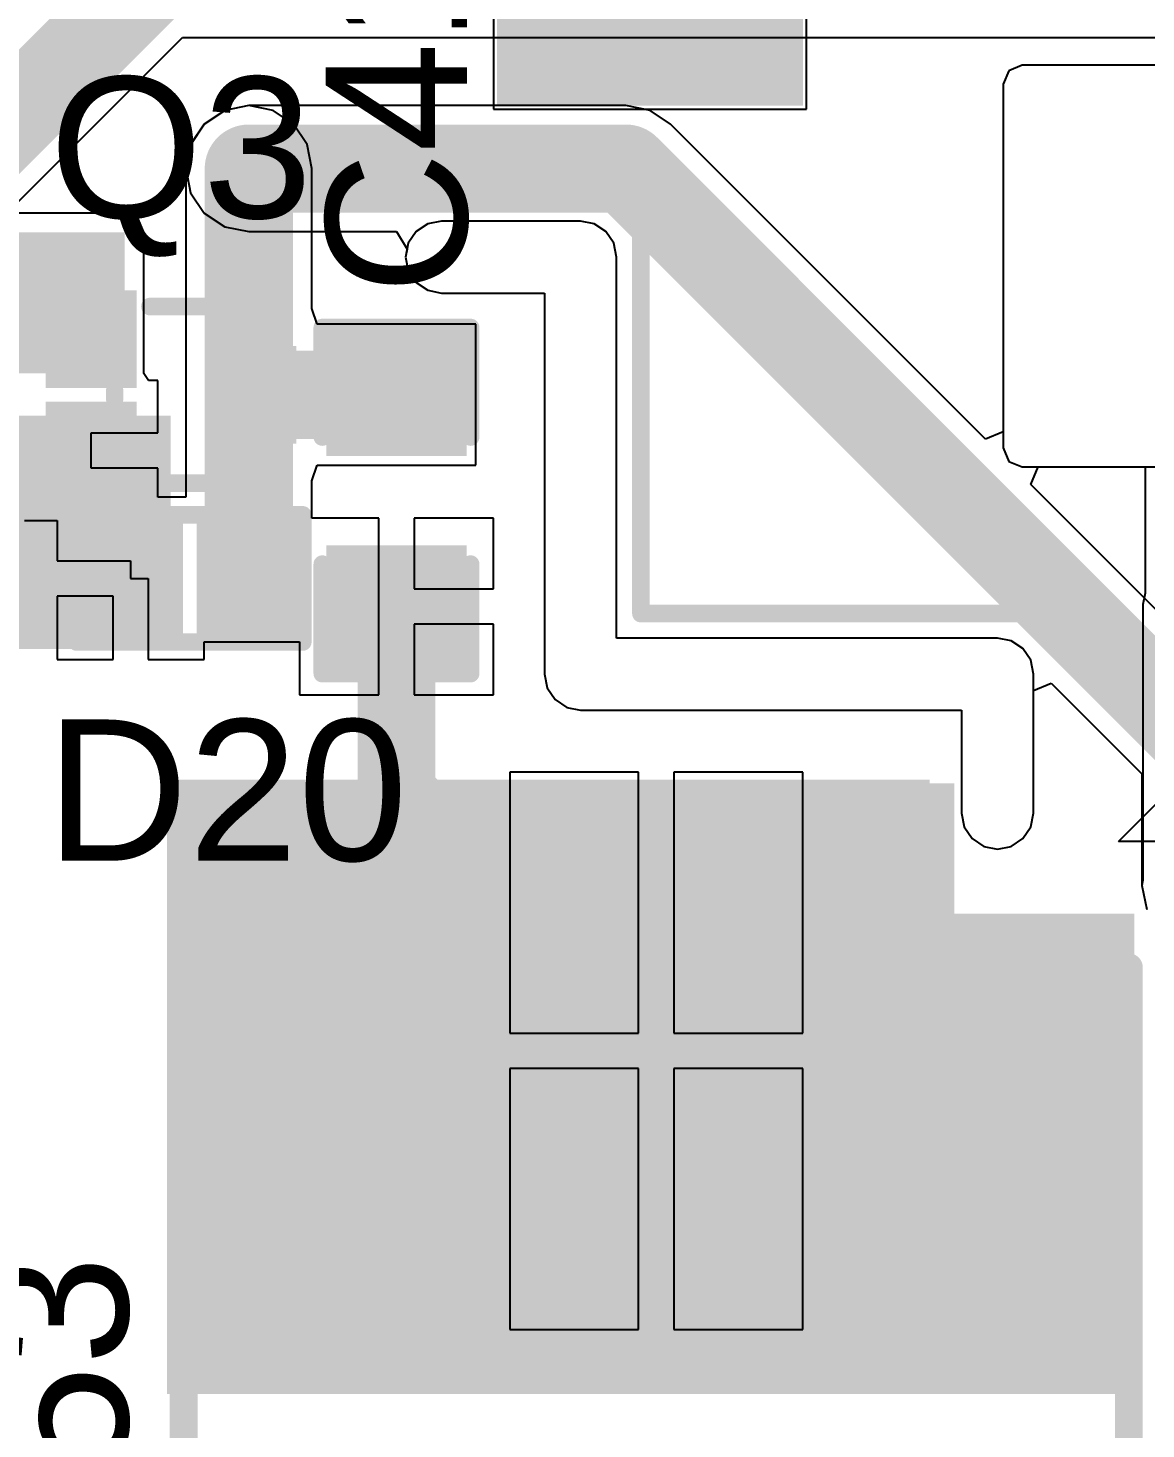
# Model space of a CAD drawing. Header units: millimetres. Extents: x -0.27 to 4.7, y -0.39 to 2.83.
# Drawn here: x 0.0566 to 0.3733, y 0.5601 to 0.9568 of the extents above; entities that cross this region are included whole.
import ezdxf

# ---------------------------------------------------------------- set-up
doc = ezdxf.new("R2010")
doc.units = ezdxf.units.MM
doc.header["$MEASUREMENT"] = 0
for name, color, linetype in [('BottomLayer', 5, 'Continuous'), ('BottomSolder', 6, 'Continuous'), ('TopLayer', 1, 'Continuous'), ('TopOverlay', 2, 'Continuous'), ('TopPaste', 8, 'Continuous'), ('TopSolder', 216, 'Continuous'), ('ViaHoleLayer', 16, 'Continuous')]:
    doc.layers.add(name, color=color, linetype=linetype)
doc.styles.add('Arial', font='', dxfattribs={"height": 0.2})
doc.styles.get('Arial').set_extended_font_data('Arial')

# ---------------------------------------------------------------- blocks, each defined once
blk = doc.blocks.new('25SVPF47M_34')
at = {"layer": 'TopLayer'}
for points in [[(-0.04134, -0.0315), (-0.17913, -0.0315), (-0.17913, 0.0315), (-0.04134, 0.0315)], [(0.17913, -0.0315), (0.04134, -0.0315), (0.04134, 0.0315), (0.17913, 0.0315)]]:
    blk.add_hatch(color=1, dxfattribs=at).paths.add_polyline_path(points)
at = {"layer": 'TopPaste'}
for points in [[(-0.04134, -0.0315), (-0.17913, -0.0315), (-0.17913, 0.0315), (-0.04134, 0.0315)], [(0.17913, -0.0315), (0.04134, -0.0315), (0.04134, 0.0315), (0.17913, 0.0315)]]:
    blk.add_hatch(color=8, dxfattribs=at).paths.add_polyline_path(points)
at = {"layer": 'TopSolder'}
for points in [[(-0.03734, -0.0355), (-0.18313, -0.0355), (-0.18313, 0.0355), (-0.03734, 0.0355)], [(0.18313, -0.0355), (0.03734, -0.0355), (0.03734, 0.0355), (0.18313, 0.0355)]]:
    blk.add_hatch(color=216, dxfattribs=at).paths.add_polyline_path(points)
at = {"layer": 'TopOverlay'}
for points, const_width in [([(-0.09449, 0.13386), (-0.13386, 0.09449)], 0.00787), ([(-0.09449, 0.13386), (0.13386, 0.13386)], 0.00787), ([(0.13386, 0.13386), (0.13386, 0.04626)], 0.00787), ([(-0.13386, 0.09449), (-0.13386, 0.04626)], 0.00787), ([(-0.153, 0.064), (-0.153, 0.043)], 0.005), ([(-0.162, 0.053), (-0.144, 0.053)], 0.005), ([(-0.13386, -0.04626), (-0.13386, -0.09449)], 0.00787), ([(0.13386, -0.04626), (0.13386, -0.13386)], 0.00787), ([(-0.13386, -0.09449), (-0.09449, -0.13386)], 0.00787), ([(-0.09449, -0.13386), (0.13386, -0.13386)], 0.00787)]:
    blk.add_lwpolyline(points, dxfattribs=dict(at, const_width=const_width))
for points, const_width in [([(-0.09646, 0.13386, 1), (-0.09252, 0.13386, 1)], 0.00394), ([(-0.09646, 0.13386, 1), (-0.09252, 0.13386, 1)], 0.00394), ([(0.13189, 0.13386, 1), (0.13583, 0.13386, 1)], 0.00394), ([(0.13189, 0.13386, 1), (0.13583, 0.13386, 1)], 0.00394), ([(-0.13583, 0.09449, 1), (-0.13189, 0.09449, 1)], 0.00394), ([(-0.13583, 0.09449, 1), (-0.13189, 0.09449, 1)], 0.00394), ([(-0.15425, 0.064, 1), (-0.15175, 0.064, 1)], 0.0025), ([(-0.16325, 0.053, 1), (-0.16075, 0.053, 1)], 0.0025), ([(-0.14525, 0.053, 1), (-0.14275, 0.053, 1)], 0.0025), ([(-0.13583, 0.04626, 1), (-0.13189, 0.04626, 1)], 0.00394), ([(0.13189, 0.04626, 1), (0.13583, 0.04626, 1)], 0.00394), ([(-0.15425, 0.043, 1), (-0.15175, 0.043, 1)], 0.0025), ([(-0.13583, -0.04626, 1), (-0.13189, -0.04626, 1)], 0.00394), ([(0.13189, -0.04626, 1), (0.13583, -0.04626, 1)], 0.00394), ([(-0.13583, -0.09449, 1), (-0.13189, -0.09449, 1)], 0.00394), ([(-0.13583, -0.09449, 1), (-0.13189, -0.09449, 1)], 0.00394), ([(-0.09646, -0.13386, 1), (-0.09252, -0.13386, 1)], 0.00394), ([(-0.09646, -0.13386, 1), (-0.09252, -0.13386, 1)], 0.00394), ([(0.13189, -0.13386, 1), (0.13583, -0.13386, 1)], 0.00394), ([(0.13189, -0.13386, 1), (0.13583, -0.13386, 1)], 0.00394)]:
    blk.add_lwpolyline(points, format="xyb", close=True, dxfattribs=dict(at, const_width=const_width))
blk = doc.blocks.new('SIM7000A_35')
at = {"layer": 'TopLayer'}
blk.add_hatch(color=1, dxfattribs=at).paths.add_polyline_path([(-0.30276, 0.51181), (-0.30276, 0.43307), (-0.32717, 0.43307), (-0.32717, 0.51181)])
at = {"layer": 'TopPaste'}
blk.add_hatch(color=8, dxfattribs=at).paths.add_polyline_path([(-0.30276, 0.51181), (-0.30276, 0.43307), (-0.32717, 0.43307), (-0.32717, 0.51181)])
at = {"layer": 'TopSolder'}
blk.add_hatch(color=216, dxfattribs=at).paths.add_polyline_path([(-0.29876, 0.51581), (-0.29876, 0.42907), (-0.33117, 0.42907), (-0.33117, 0.51581)])
at = {"layer": 'TopOverlay'}
for p, q in [((-0.53954, 0.33978), (-0.51454, 0.31478)), ((-0.53954, 0.28978), (-0.53954, 0.33978))]:
    blk.add_line(p, q, dxfattribs=at)
at = {"layer": 'TopOverlay', "const_width": 0.005}
for points in [[(-0.475, 0.475), (-0.342, 0.475)], [(-0.475, 0.475), (-0.475, 0.341)]]:
    blk.add_lwpolyline(points, dxfattribs=at)
at = {"layer": 'TopOverlay', "const_width": 0.0025}
for points in [[(-0.47625, 0.475, 1), (-0.47375, 0.475, 1)], [(-0.47625, 0.475, 1), (-0.47375, 0.475, 1)], [(-0.34325, 0.475, 1), (-0.34075, 0.475, 1)], [(-0.47625, 0.341, 1), (-0.47375, 0.341, 1)]]:
    blk.add_lwpolyline(points, format="xyb", close=True, dxfattribs=at)
blk = doc.blocks.new('SOT_723_105')
at = {"layer": 'TopLayer'}
for points in [[(-0.00984, 0.0315), (0.00984, 0.0315), (0.00984, 0.01378), (-0.00984, 0.01378)], [(-0.02559, -0.01378), (-0.00591, -0.01378), (-0.00591, -0.0315), (-0.02559, -0.0315)], [(0.00591, -0.01378), (0.02559, -0.01378), (0.02559, -0.0315), (0.00591, -0.0315)]]:
    blk.add_hatch(color=1, dxfattribs=at).paths.add_polyline_path(points)
at = {"layer": 'TopPaste'}
for points in [[(-0.00984, 0.0315), (0.00984, 0.0315), (0.00984, 0.01378), (-0.00984, 0.01378)], [(-0.02559, -0.01378), (-0.00591, -0.01378), (-0.00591, -0.0315), (-0.02559, -0.0315)], [(0.00591, -0.01378), (0.02559, -0.01378), (0.02559, -0.0315), (0.00591, -0.0315)]]:
    blk.add_hatch(color=8, dxfattribs=at).paths.add_polyline_path(points)
at = {"layer": 'TopSolder'}
for points in [[(-0.01384, 0.0355), (0.01384, 0.0355), (0.01384, 0.00978), (-0.01384, 0.00978)], [(-0.02959, -0.00978), (-0.00191, -0.00978), (-0.00191, -0.0355), (-0.02959, -0.0355)], [(0.00191, -0.00978), (0.02959, -0.00978), (0.02959, -0.0355), (0.00191, -0.0355)]]:
    blk.add_hatch(color=216, dxfattribs=at).paths.add_polyline_path(points)
at = {"layer": 'TopOverlay', "const_width": 0.005}
for points in [[(-0.015, 0.025), (-0.025, 0.025)], [(-0.025, -0.006), (-0.025, 0.025)], [(-0.015, 0.025), (-0.025, 0.025)], [(-0.025, -0.006), (-0.025, 0.025)], [(0.025, 0.025), (0.015, 0.025)], [(0.025, -0.006), (0.025, 0.025)], [(-0.032, -0.021), (-0.037, -0.016)], [(-0.037, -0.026), (-0.037, -0.016)], [(0.001, -0.016), (-0.001, -0.016)], [(-0.037, -0.026), (-0.032, -0.021)]]:
    blk.add_lwpolyline(points, dxfattribs=at)
at = {"layer": 'TopOverlay', "const_width": 0.0025}
for points in [[(-0.02625, 0.025, 1), (-0.02375, 0.025, 1)], [(-0.02625, 0.025, 1), (-0.02375, 0.025, 1)], [(-0.02625, 0.025, 1), (-0.02375, 0.025, 1)], [(-0.02625, 0.025, 1), (-0.02375, 0.025, 1)], [(-0.01625, 0.025, 1), (-0.01375, 0.025, 1)], [(-0.01625, 0.025, 1), (-0.01375, 0.025, 1)], [(0.01375, 0.025, 1), (0.01625, 0.025, 1)], [(0.02375, 0.025, 1), (0.02625, 0.025, 1)], [(0.02375, 0.025, 1), (0.02625, 0.025, 1)], [(-0.02625, -0.006, 1), (-0.02375, -0.006, 1)], [(-0.02625, -0.006, 1), (-0.02375, -0.006, 1)], [(0.02375, -0.006, 1), (0.02625, -0.006, 1)], [(-0.03825, -0.016, 1), (-0.03575, -0.016, 1)], [(-0.03825, -0.016, 1), (-0.03575, -0.016, 1)], [(-0.00225, -0.016, 1), (0.00025, -0.016, 1)], [(-0.00025, -0.016, 1), (0.00225, -0.016, 1)], [(-0.03325, -0.021, 1), (-0.03075, -0.021, 1)], [(-0.03325, -0.021, 1), (-0.03075, -0.021, 1)], [(-0.03825, -0.026, 1), (-0.03575, -0.026, 1)], [(-0.03825, -0.026, 1), (-0.03575, -0.026, 1)]]:
    blk.add_lwpolyline(points, format="xyb", close=True, dxfattribs=at)
blk = doc.blocks.new('DFN1006_2L__149')
at = {"layer": 'TopLayer'}
for points in [[(-0.02756, 0.01299), (-0.00591, 0.01299), (-0.00591, -0.01299), (-0.02756, -0.01299)], [(0.00591, 0.01299), (0.02756, 0.01299), (0.02756, -0.01299), (0.00591, -0.01299)]]:
    blk.add_hatch(color=1, dxfattribs=at).paths.add_polyline_path(points)
at = {"layer": 'TopOverlay'}
blk.add_hatch(color=2, dxfattribs=at).paths.add_polyline_path([(-0.04499, -0.02), (-0.03199, -0.02), (-0.03199, 0.02), (-0.04499, 0.02)])
at = {"layer": 'TopPaste'}
for points in [[(-0.02756, 0.01299), (-0.00591, 0.01299), (-0.00591, -0.01299), (-0.02756, -0.01299)], [(0.00591, 0.01299), (0.02756, 0.01299), (0.02756, -0.01299), (0.00591, -0.01299)]]:
    blk.add_hatch(color=8, dxfattribs=at).paths.add_polyline_path(points)
at = {"layer": 'TopSolder'}
for points in [[(-0.03156, 0.01699), (-0.00191, 0.01699), (-0.00191, -0.01699), (-0.03156, -0.01699)], [(0.00191, 0.01699), (0.03156, 0.01699), (0.03156, -0.01699), (0.00191, -0.01699)]]:
    blk.add_hatch(color=216, dxfattribs=at).paths.add_polyline_path(points)
at = {"layer": 'TopOverlay', "const_width": 0.005}
for points in [[(-0.032, -0.018), (-0.032, 0.018)], [(-0.032, 0.018), (0.032, 0.018)], [(0.032, -0.018), (0.032, 0.018)], [(-0.032, -0.018), (0.032, -0.018)]]:
    blk.add_lwpolyline(points, dxfattribs=at)
at = {"layer": 'TopOverlay', "const_width": 0.0025}
for points in [[(-0.03325, 0.018, 1), (-0.03075, 0.018, 1)], [(-0.03325, 0.018, 1), (-0.03075, 0.018, 1)], [(0.03075, 0.018, 1), (0.03325, 0.018, 1)], [(0.03075, 0.018, 1), (0.03325, 0.018, 1)], [(-0.03325, -0.018, 1), (-0.03075, -0.018, 1)], [(-0.03325, -0.018, 1), (-0.03075, -0.018, 1)], [(0.03075, -0.018, 1), (0.03325, -0.018, 1)], [(0.03075, -0.018, 1), (0.03325, -0.018, 1)]]:
    blk.add_lwpolyline(points, format="xyb", close=True, dxfattribs=at)
blk = doc.blocks.new('C___0603_179')
at = {"layer": 'TopLayer'}
for points in [[(-0.015, 0.0175), (-0.015, -0.0175), (-0.045, -0.0175), (-0.045, 0.0175)], [(0.045, 0.0175), (0.045, -0.0175), (0.015, -0.0175), (0.015, 0.0175)]]:
    blk.add_hatch(color=1, dxfattribs=at).paths.add_polyline_path(points)
at = {"layer": 'TopPaste'}
for points in [[(-0.015, 0.0175), (-0.015, -0.0175), (-0.045, -0.0175), (-0.045, 0.0175)], [(0.045, 0.0175), (0.045, -0.0175), (0.015, -0.0175), (0.015, 0.0175)]]:
    blk.add_hatch(color=8, dxfattribs=at).paths.add_polyline_path(points)
at = {"layer": 'TopSolder'}
for points in [[(-0.01264, 0.01986), (-0.01264, -0.01986), (-0.04736, -0.01986), (-0.04736, 0.01986)], [(0.04736, 0.01986), (0.04736, -0.01986), (0.01264, -0.01986), (0.01264, 0.01986)]]:
    blk.add_hatch(color=216, dxfattribs=at).paths.add_polyline_path(points)
at = {"layer": 'TopOverlay', "const_width": 0.005}
for points in [[(-0.049, 0.021), (-0.049, -0.021)], [(-0.049, 0.021), (-0.018, 0.021)], [(0.018, 0.021), (0.049, 0.021)], [(0.049, 0.021), (0.049, -0.021)], [(-0.049, -0.021), (-0.018, -0.021)], [(0.018, -0.021), (0.049, -0.021)]]:
    blk.add_lwpolyline(points, dxfattribs=at)
at = {"layer": 'TopOverlay', "const_width": 0.0025}
for points in [[(-0.05025, 0.021, 1), (-0.04775, 0.021, 1)], [(-0.05025, 0.021, 1), (-0.04775, 0.021, 1)], [(-0.01925, 0.021, 1), (-0.01675, 0.021, 1)], [(0.01675, 0.021, 1), (0.01925, 0.021, 1)], [(0.04775, 0.021, 1), (0.05025, 0.021, 1)], [(0.04775, 0.021, 1), (0.05025, 0.021, 1)], [(-0.05025, -0.021, 1), (-0.04775, -0.021, 1)], [(-0.05025, -0.021, 1), (-0.04775, -0.021, 1)], [(-0.01925, -0.021, 1), (-0.01675, -0.021, 1)], [(0.01675, -0.021, 1), (0.01925, -0.021, 1)], [(0.04775, -0.021, 1), (0.05025, -0.021, 1)], [(0.04775, -0.021, 1), (0.05025, -0.021, 1)]]:
    blk.add_lwpolyline(points, format="xyb", close=True, dxfattribs=at)

msp = doc.modelspace()

# ---------------------------------------------------------------- hatches: boundary and pattern name
at = {"layer": 'BottomLayer'}
h = msp.add_hatch(color=5, dxfattribs=at)
edge = h.paths.add_edge_path()
edge.add_arc((0.11918, 0.917), 0.01181, 0, 360)
for points in [[(0.099, 0.59795), (0.312, 0.59795), (0.312, 0.74395), (0.099, 0.74395)], [(0.308, 0.59795), (0.349, 0.59795), (0.349, 0.705), (0.308, 0.705)]]:
    msp.add_hatch(color=5, dxfattribs=at).paths.add_polyline_path(points)
h = msp.add_hatch(color=5, dxfattribs=at)
edge = h.paths.add_edge_path()
edge.add_arc((0.14735, 0.72217), 0.01181, 0, 360)
h = msp.add_hatch(color=5, dxfattribs=at)
edge = h.paths.add_edge_path()
edge.add_arc((0.18035, 0.72217), 0.01181, 0, 360)
h = msp.add_hatch(color=5, dxfattribs=at)
edge = h.paths.add_edge_path()
edge.add_arc((0.28882, 0.72217), 0.01181, 0, 360)
h = msp.add_hatch(color=5, dxfattribs=at)
edge = h.paths.add_edge_path()
edge.add_arc((0.14735, 0.68892), 0.01181, 0, 360)
h = msp.add_hatch(color=5, dxfattribs=at)
edge = h.paths.add_edge_path()
edge.add_arc((0.18035, 0.68892), 0.01181, 0, 360)
h = msp.add_hatch(color=5, dxfattribs=at)
edge = h.paths.add_edge_path()
edge.add_arc((0.28882, 0.68892), 0.01181, 0, 360)
h = msp.add_hatch(color=5, dxfattribs=at)
edge = h.paths.add_edge_path()
edge.add_arc((0.32135, 0.68892), 0.01181, 0, 360)
h = msp.add_hatch(color=5, dxfattribs=at)
edge = h.paths.add_edge_path()
edge.add_arc((0.14735, 0.65567), 0.01181, 0, 360)
h = msp.add_hatch(color=5, dxfattribs=at)
edge = h.paths.add_edge_path()
edge.add_arc((0.18035, 0.65567), 0.01181, 0, 360)
h = msp.add_hatch(color=5, dxfattribs=at)
edge = h.paths.add_edge_path()
edge.add_arc((0.28882, 0.65567), 0.01181, 0, 360)
h = msp.add_hatch(color=5, dxfattribs=at)
edge = h.paths.add_edge_path()
edge.add_arc((0.32135, 0.65567), 0.01181, 0, 360)
h = msp.add_hatch(color=5, dxfattribs=at)
edge = h.paths.add_edge_path()
edge.add_arc((0.14735, 0.62242), 0.01181, 0, 360)
h = msp.add_hatch(color=5, dxfattribs=at)
edge = h.paths.add_edge_path()
edge.add_arc((0.18035, 0.62242), 0.01181, 0, 360)
h = msp.add_hatch(color=5, dxfattribs=at)
edge = h.paths.add_edge_path()
edge.add_arc((0.28882, 0.62242), 0.01181, 0, 360)
h = msp.add_hatch(color=5, dxfattribs=at)
edge = h.paths.add_edge_path()
edge.add_arc((0.32135, 0.62242), 0.01181, 0, 360)
at = {"layer": 'BottomSolder'}
h = msp.add_hatch(color=6, dxfattribs=at)
edge = h.paths.add_edge_path()
edge.add_arc((0.11918, 0.917), 0.00591, 0, 360)
h = msp.add_hatch(color=6, dxfattribs=at)
edge = h.paths.add_edge_path()
edge.add_arc((0.14735, 0.72217), 0.00591, 0, 360)
h = msp.add_hatch(color=6, dxfattribs=at)
edge = h.paths.add_edge_path()
edge.add_arc((0.18035, 0.72217), 0.00591, 0, 360)
h = msp.add_hatch(color=6, dxfattribs=at)
edge = h.paths.add_edge_path()
edge.add_arc((0.28882, 0.72217), 0.00591, 0, 360)
h = msp.add_hatch(color=6, dxfattribs=at)
edge = h.paths.add_edge_path()
edge.add_arc((0.14735, 0.68892), 0.00591, 0, 360)
h = msp.add_hatch(color=6, dxfattribs=at)
edge = h.paths.add_edge_path()
edge.add_arc((0.18035, 0.68892), 0.00591, 0, 360)
h = msp.add_hatch(color=6, dxfattribs=at)
edge = h.paths.add_edge_path()
edge.add_arc((0.28882, 0.68892), 0.00591, 0, 360)
h = msp.add_hatch(color=6, dxfattribs=at)
edge = h.paths.add_edge_path()
edge.add_arc((0.32135, 0.68892), 0.00591, 0, 360)
h = msp.add_hatch(color=6, dxfattribs=at)
edge = h.paths.add_edge_path()
edge.add_arc((0.14735, 0.65567), 0.00591, 0, 360)
h = msp.add_hatch(color=6, dxfattribs=at)
edge = h.paths.add_edge_path()
edge.add_arc((0.18035, 0.65567), 0.00591, 0, 360)
h = msp.add_hatch(color=6, dxfattribs=at)
edge = h.paths.add_edge_path()
edge.add_arc((0.28882, 0.65567), 0.00591, 0, 360)
h = msp.add_hatch(color=6, dxfattribs=at)
edge = h.paths.add_edge_path()
edge.add_arc((0.32135, 0.65567), 0.00591, 0, 360)
h = msp.add_hatch(color=6, dxfattribs=at)
edge = h.paths.add_edge_path()
edge.add_arc((0.14735, 0.62242), 0.00591, 0, 360)
h = msp.add_hatch(color=6, dxfattribs=at)
edge = h.paths.add_edge_path()
edge.add_arc((0.18035, 0.62242), 0.00591, 0, 360)
h = msp.add_hatch(color=6, dxfattribs=at)
edge = h.paths.add_edge_path()
edge.add_arc((0.28882, 0.62242), 0.00591, 0, 360)
h = msp.add_hatch(color=6, dxfattribs=at)
edge = h.paths.add_edge_path()
edge.add_arc((0.32135, 0.62242), 0.00591, 0, 360)
at = {"layer": 'TopLayer'}
h = msp.add_hatch(color=1, dxfattribs=at)
edge = h.paths.add_edge_path()
edge.add_arc((0.11918, 0.917), 0.01181, 0, 360)
for points in [[(-0.04054, 0.859), (0.084, 0.859), (0.084, 0.899), (-0.04054, 0.899)], [(0.01, 0.781), (0.097, 0.781), (0.097, 0.847), (0.01, 0.847)], [(0.096, 0.587), (0.319, 0.587), (0.319, 0.74295), (0.096, 0.74295)], [(0.294, 0.596), (0.37, 0.596), (0.37, 0.706), (0.294, 0.706)], [(0.096, 0.57), (0.37, 0.57), (0.37, 0.683), (0.096, 0.683)]]:
    msp.add_hatch(color=1, dxfattribs=at).paths.add_polyline_path(points)
h = msp.add_hatch(color=1, dxfattribs=at)
edge = h.paths.add_edge_path()
edge.add_arc((0.14735, 0.72217), 0.01181, 0, 360)
h = msp.add_hatch(color=1, dxfattribs=at)
edge = h.paths.add_edge_path()
edge.add_arc((0.18035, 0.72217), 0.01181, 0, 360)
h = msp.add_hatch(color=1, dxfattribs=at)
edge = h.paths.add_edge_path()
edge.add_arc((0.28882, 0.72217), 0.01181, 0, 360)
h = msp.add_hatch(color=1, dxfattribs=at)
edge = h.paths.add_edge_path()
edge.add_arc((0.14735, 0.68892), 0.01181, 0, 360)
h = msp.add_hatch(color=1, dxfattribs=at)
edge = h.paths.add_edge_path()
edge.add_arc((0.18035, 0.68892), 0.01181, 0, 360)
h = msp.add_hatch(color=1, dxfattribs=at)
edge = h.paths.add_edge_path()
edge.add_arc((0.28882, 0.68892), 0.01181, 0, 360)
h = msp.add_hatch(color=1, dxfattribs=at)
edge = h.paths.add_edge_path()
edge.add_arc((0.32135, 0.68892), 0.01181, 0, 360)
h = msp.add_hatch(color=1, dxfattribs=at)
edge = h.paths.add_edge_path()
edge.add_arc((0.14735, 0.65567), 0.01181, 0, 360)
h = msp.add_hatch(color=1, dxfattribs=at)
edge = h.paths.add_edge_path()
edge.add_arc((0.18035, 0.65567), 0.01181, 0, 360)
h = msp.add_hatch(color=1, dxfattribs=at)
edge = h.paths.add_edge_path()
edge.add_arc((0.28882, 0.65567), 0.01181, 0, 360)
h = msp.add_hatch(color=1, dxfattribs=at)
edge = h.paths.add_edge_path()
edge.add_arc((0.32135, 0.65567), 0.01181, 0, 360)
h = msp.add_hatch(color=1, dxfattribs=at)
edge = h.paths.add_edge_path()
edge.add_arc((0.14735, 0.62242), 0.01181, 0, 360)
h = msp.add_hatch(color=1, dxfattribs=at)
edge = h.paths.add_edge_path()
edge.add_arc((0.18035, 0.62242), 0.01181, 0, 360)
h = msp.add_hatch(color=1, dxfattribs=at)
edge = h.paths.add_edge_path()
edge.add_arc((0.28882, 0.62242), 0.01181, 0, 360)
h = msp.add_hatch(color=1, dxfattribs=at)
edge = h.paths.add_edge_path()
edge.add_arc((0.32135, 0.62242), 0.01181, 0, 360)
at = {"layer": 'TopSolder'}
h = msp.add_hatch(color=216, dxfattribs=at)
edge = h.paths.add_edge_path()
edge.add_arc((0.11918, 0.917), 0.00591, 0, 360)
h = msp.add_hatch(color=216, dxfattribs=at)
edge = h.paths.add_edge_path()
edge.add_arc((0.14735, 0.72217), 0.00591, 0, 360)
h = msp.add_hatch(color=216, dxfattribs=at)
edge = h.paths.add_edge_path()
edge.add_arc((0.18035, 0.72217), 0.00591, 0, 360)
h = msp.add_hatch(color=216, dxfattribs=at)
edge = h.paths.add_edge_path()
edge.add_arc((0.28882, 0.72217), 0.00591, 0, 360)
h = msp.add_hatch(color=216, dxfattribs=at)
edge = h.paths.add_edge_path()
edge.add_arc((0.14735, 0.68892), 0.00591, 0, 360)
h = msp.add_hatch(color=216, dxfattribs=at)
edge = h.paths.add_edge_path()
edge.add_arc((0.18035, 0.68892), 0.00591, 0, 360)
h = msp.add_hatch(color=216, dxfattribs=at)
edge = h.paths.add_edge_path()
edge.add_arc((0.28882, 0.68892), 0.00591, 0, 360)
h = msp.add_hatch(color=216, dxfattribs=at)
edge = h.paths.add_edge_path()
edge.add_arc((0.32135, 0.68892), 0.00591, 0, 360)
h = msp.add_hatch(color=216, dxfattribs=at)
edge = h.paths.add_edge_path()
edge.add_arc((0.14735, 0.65567), 0.00591, 0, 360)
h = msp.add_hatch(color=216, dxfattribs=at)
edge = h.paths.add_edge_path()
edge.add_arc((0.18035, 0.65567), 0.00591, 0, 360)
h = msp.add_hatch(color=216, dxfattribs=at)
edge = h.paths.add_edge_path()
edge.add_arc((0.28882, 0.65567), 0.00591, 0, 360)
h = msp.add_hatch(color=216, dxfattribs=at)
edge = h.paths.add_edge_path()
edge.add_arc((0.32135, 0.65567), 0.00591, 0, 360)
h = msp.add_hatch(color=216, dxfattribs=at)
edge = h.paths.add_edge_path()
edge.add_arc((0.14735, 0.62242), 0.00591, 0, 360)
h = msp.add_hatch(color=216, dxfattribs=at)
edge = h.paths.add_edge_path()
edge.add_arc((0.18035, 0.62242), 0.00591, 0, 360)
h = msp.add_hatch(color=216, dxfattribs=at)
edge = h.paths.add_edge_path()
edge.add_arc((0.28882, 0.62242), 0.00591, 0, 360)
h = msp.add_hatch(color=216, dxfattribs=at)
edge = h.paths.add_edge_path()
edge.add_arc((0.32135, 0.62242), 0.00591, 0, 360)
at = {"layer": 'ViaHoleLayer'}
h = msp.add_hatch(color=16, dxfattribs=at)
edge = h.paths.add_edge_path()
edge.add_arc((0.11918, 0.917), 0.00591, 0, 360)
h = msp.add_hatch(color=16, dxfattribs=at)
edge = h.paths.add_edge_path()
edge.add_arc((0.14735, 0.72217), 0.00591, 0, 360)
h = msp.add_hatch(color=16, dxfattribs=at)
edge = h.paths.add_edge_path()
edge.add_arc((0.18035, 0.72217), 0.00591, 0, 360)
h = msp.add_hatch(color=16, dxfattribs=at)
edge = h.paths.add_edge_path()
edge.add_arc((0.28882, 0.72217), 0.00591, 0, 360)
h = msp.add_hatch(color=16, dxfattribs=at)
edge = h.paths.add_edge_path()
edge.add_arc((0.14735, 0.68892), 0.00591, 0, 360)
h = msp.add_hatch(color=16, dxfattribs=at)
edge = h.paths.add_edge_path()
edge.add_arc((0.18035, 0.68892), 0.00591, 0, 360)
h = msp.add_hatch(color=16, dxfattribs=at)
edge = h.paths.add_edge_path()
edge.add_arc((0.28882, 0.68892), 0.00591, 0, 360)
h = msp.add_hatch(color=16, dxfattribs=at)
edge = h.paths.add_edge_path()
edge.add_arc((0.32135, 0.68892), 0.00591, 0, 360)
h = msp.add_hatch(color=16, dxfattribs=at)
edge = h.paths.add_edge_path()
edge.add_arc((0.14735, 0.65567), 0.00591, 0, 360)
h = msp.add_hatch(color=16, dxfattribs=at)
edge = h.paths.add_edge_path()
edge.add_arc((0.18035, 0.65567), 0.00591, 0, 360)
h = msp.add_hatch(color=16, dxfattribs=at)
edge = h.paths.add_edge_path()
edge.add_arc((0.28882, 0.65567), 0.00591, 0, 360)
h = msp.add_hatch(color=16, dxfattribs=at)
edge = h.paths.add_edge_path()
edge.add_arc((0.32135, 0.65567), 0.00591, 0, 360)
h = msp.add_hatch(color=16, dxfattribs=at)
edge = h.paths.add_edge_path()
edge.add_arc((0.14735, 0.62242), 0.00591, 0, 360)
h = msp.add_hatch(color=16, dxfattribs=at)
edge = h.paths.add_edge_path()
edge.add_arc((0.18035, 0.62242), 0.00591, 0, 360)
h = msp.add_hatch(color=16, dxfattribs=at)
edge = h.paths.add_edge_path()
edge.add_arc((0.28882, 0.62242), 0.00591, 0, 360)
h = msp.add_hatch(color=16, dxfattribs=at)
edge = h.paths.add_edge_path()
edge.add_arc((0.32135, 0.62242), 0.00591, 0, 360)

# ---------------------------------------------------------------- linework, layer by layer
at = {"layer": 'BottomLayer'}
for p, q in [((-0.016, 0.83777), (0.10039, 0.95416)), ((0.10039, 0.95416), (0.74161, 0.95416)), ((0.33444, 0.94475), (0.33285, 0.94092)), ((0.33826, 0.94634), (0.33444, 0.94475)), ((0.44026, 0.94634), (0.33826, 0.94634)), ((0.33285, 0.94092), (0.33285, 0.84245)), ((0.11235, 0.93348), (0.10656, 0.92962)), ((0.11918, 0.93484), (0.11235, 0.93348)), ((0.226, 0.93484), (0.11918, 0.93484)), ((0.23283, 0.93348), (0.226, 0.93484)), ((0.23862, 0.92962), (0.23283, 0.93348)), ((0.10656, 0.92962), (0.10269, 0.92383)), ((0.32785, 0.84038), (0.23862, 0.92962)), ((0.10269, 0.92383), (0.10133, 0.917)), ((0.10133, 0.917), (0.10269, 0.91017)), ((0.10269, 0.91017), (0.10656, 0.90438)), ((0.10656, 0.90438), (0.11235, 0.90052)), ((0.11235, 0.90052), (0.11918, 0.89916)), ((0.11918, 0.89916), (0.16099, 0.89916)), ((0.16099, 0.89916), (0.16401, 0.89416)), ((0.16401, 0.89416), (0.16357, 0.89197)), ((0.16357, 0.89197), (0.16435, 0.88807)), ((0.16435, 0.88807), (0.16656, 0.88476)), ((0.16656, 0.88476), (0.16987, 0.88255)), ((0.16987, 0.88255), (0.17377, 0.88178)), ((0.17377, 0.88178), (0.20294, 0.88178)), ((0.20294, 0.88178), (0.20294, 0.77386)), ((0.33285, 0.84245), (0.32785, 0.84038)), ((0.34072, 0.82751), (0.34279, 0.83251)), ((0.34279, 0.83251), (0.44026, 0.83251)), ((0.40262, 0.76562), (0.34072, 0.82751)), ((0.20294, 0.77386), (0.20372, 0.76996)), ((0.20372, 0.76996), (0.20593, 0.76665)), ((0.34144, 0.76925), (0.34644, 0.77132)), ((0.34644, 0.77132), (0.37216, 0.74561)), ((0.20593, 0.76665), (0.20924, 0.76444)), ((0.34144, 0.73449), (0.34144, 0.76925)), ((0.20924, 0.76444), (0.21314, 0.76367)), ((0.21314, 0.76367), (0.32105, 0.76367)), ((0.32105, 0.76367), (0.32105, 0.73449)), ((0.37216, 0.74561), (0.37216, 0.714)), ((0.32105, 0.73449), (0.32183, 0.73059)), ((0.34067, 0.73059), (0.34144, 0.73449)), ((0.32183, 0.73059), (0.32404, 0.72728)), ((0.33846, 0.72728), (0.34067, 0.73059)), ((0.32404, 0.72728), (0.32735, 0.72507)), ((0.33515, 0.72507), (0.33846, 0.72728)), ((0.32735, 0.72507), (0.33125, 0.7243)), ((0.33125, 0.7243), (0.33515, 0.72507)), ((0.37216, 0.714), (0.37352, 0.70717))]:
    msp.add_line(p, q, dxfattribs=at)
at = {"layer": 'BottomLayer', "const_width": 0.025}
for points in [[(-0.06, 0.819), (0.093, 0.972)], [(0.11918, 0.917), (0.226, 0.917)], [(0.226, 0.917), (0.39, 0.753)]]:
    msp.add_lwpolyline(points, dxfattribs=at)
at = {"layer": 'BottomLayer', "const_width": 0.0125}
for points in [[(0.11293, 0.917, 1), (0.12543, 0.917, 1)], [(0.21975, 0.917, 1), (0.23225, 0.917, 1)], [(0.21975, 0.917, 1), (0.23225, 0.917, 1)]]:
    msp.add_lwpolyline(points, format="xyb", close=True, dxfattribs=at)
at = {"layer": 'TopLayer'}
for p, q in [((0.18845, 0.96819), (0.18845, 0.93382)), ((0.27719, 0.93382), (0.27719, 0.96819)), ((0.33444, 0.94475), (0.33285, 0.94092)), ((0.33826, 0.94634), (0.33444, 0.94475)), ((0.44026, 0.94634), (0.33826, 0.94634)), ((0.33285, 0.94092), (0.33285, 0.83792)), ((0.1124, 0.93348), (0.10661, 0.92962)), ((0.11923, 0.93484), (0.1124, 0.93348)), ((0.12606, 0.93348), (0.11923, 0.93484)), ((0.13185, 0.92962), (0.12606, 0.93348)), ((0.18845, 0.93382), (0.27719, 0.93382)), ((0.10656, 0.92957), (0.10269, 0.92378)), ((0.10661, 0.92962), (0.10656, 0.92957)), ((0.13571, 0.92383), (0.13185, 0.92962)), ((0.10269, 0.92378), (0.10133, 0.91695)), ((0.13707, 0.917), (0.13571, 0.92383)), ((0.10133, 0.91695), (0.10133, 0.85359)), ((0.13702, 0.91674), (0.13707, 0.917)), ((0.13702, 0.87739), (0.13702, 0.91674)), ((0.084, 0.90441), (-0.016, 0.90441)), ((0.08783, 0.90283), (0.084, 0.90441)), ((0.08941, 0.899), (0.08783, 0.90283)), ((0.16987, 0.90139), (0.16656, 0.89918)), ((0.17377, 0.90217), (0.16987, 0.90139)), ((0.21314, 0.90217), (0.17377, 0.90217)), ((0.21704, 0.90139), (0.21314, 0.90217)), ((0.22035, 0.89918), (0.21704, 0.90139)), ((0.08941, 0.859), (0.08941, 0.899)), ((0.16656, 0.89918), (0.16435, 0.89587)), ((0.22256, 0.89587), (0.22035, 0.89918)), ((0.16435, 0.89587), (0.16357, 0.89197)), ((0.22333, 0.89197), (0.22256, 0.89587)), ((0.16357, 0.89197), (0.16435, 0.88807)), ((0.22333, 0.78406), (0.22333, 0.89197)), ((0.16435, 0.88807), (0.16656, 0.88476)), ((0.16656, 0.88476), (0.16987, 0.88255)), ((0.16987, 0.88255), (0.17377, 0.88178)), ((0.17377, 0.88178), (0.20294, 0.88178)), ((0.20294, 0.88178), (0.20294, 0.77386)), ((0.1385, 0.873), (0.13702, 0.87739)), ((0.1835, 0.873), (0.1385, 0.873)), ((0.1835, 0.833), (0.1835, 0.873)), ((0.09072, 0.85704), (0.08941, 0.859)), ((0.0934, 0.85704), (0.09072, 0.85704)), ((0.0934, 0.8422), (0.0934, 0.85704)), ((0.10133, 0.85359), (0.10133, 0.82394)), ((0.07454, 0.8322), (0.07454, 0.8422)), ((0.07454, 0.8422), (0.0934, 0.8422)), ((0.33285, 0.83792), (0.33444, 0.8341)), ((0.33444, 0.8341), (0.33826, 0.83251)), ((0.0934, 0.8322), (0.07454, 0.8322)), ((0.0934, 0.82394), (0.0934, 0.8322)), ((0.13702, 0.82861), (0.1385, 0.833)), ((0.1385, 0.833), (0.1835, 0.833)), ((0.33826, 0.83251), (0.3731, 0.83251)), ((0.3731, 0.83251), (0.3731, 0.79675)), ((0.13702, 0.818), (0.13702, 0.82861)), ((0.10133, 0.82394), (0.0934, 0.82394)), ((0.05568, 0.81736), (0.06489, 0.81736)), ((0.06489, 0.81736), (0.06489, 0.80595)), ((0.156, 0.818), (0.13702, 0.818)), ((0.156, 0.793), (0.156, 0.818)), ((0.1885, 0.818), (0.166, 0.818)), ((0.166, 0.818), (0.166, 0.798)), ((0.1885, 0.798), (0.1885, 0.818)), ((0.06489, 0.80595), (0.08571, 0.80595)), ((0.08571, 0.80595), (0.08571, 0.80095)), ((0.08571, 0.80095), (0.09071, 0.80095)), ((0.09071, 0.80095), (0.09071, 0.77796)), ((0.166, 0.798), (0.1885, 0.798)), ((0.08071, 0.79595), (0.06489, 0.79595)), ((0.06489, 0.79595), (0.06489, 0.77796)), ((0.08071, 0.77796), (0.08071, 0.79595)), ((0.3731, 0.79675), (0.37246, 0.79355)), ((0.37246, 0.79355), (0.37246, 0.71552)), ((0.156, 0.768), (0.156, 0.793)), ((0.1885, 0.788), (0.166, 0.788)), ((0.166, 0.788), (0.166, 0.768)), ((0.1885, 0.768), (0.1885, 0.788)), ((0.10654, 0.77796), (0.10654, 0.78296)), ((0.10654, 0.78296), (0.1335, 0.78296)), ((0.1335, 0.78296), (0.1335, 0.768)), ((0.33125, 0.78406), (0.22333, 0.78406)), ((0.33515, 0.78328), (0.33125, 0.78406)), ((0.33846, 0.78107), (0.33515, 0.78328)), ((0.06489, 0.77796), (0.08071, 0.77796)), ((0.09071, 0.77796), (0.10654, 0.77796)), ((0.34067, 0.77776), (0.33846, 0.78107)), ((0.34144, 0.77386), (0.34067, 0.77776)), ((0.20294, 0.77386), (0.20372, 0.76996)), ((0.34144, 0.73449), (0.34144, 0.77386)), ((0.20372, 0.76996), (0.20593, 0.76665)), ((0.1335, 0.768), (0.156, 0.768)), ((0.166, 0.768), (0.1885, 0.768)), ((0.20593, 0.76665), (0.20924, 0.76444)), ((0.20924, 0.76444), (0.21314, 0.76367)), ((0.21314, 0.76367), (0.32105, 0.76367)), ((0.32105, 0.76367), (0.32105, 0.73449)), ((0.22959, 0.74608), (0.19309, 0.74608)), ((0.19309, 0.74608), (0.19309, 0.67218)), ((0.22959, 0.67218), (0.22959, 0.74608)), ((0.27608, 0.74608), (0.23959, 0.74608)), ((0.23959, 0.74608), (0.23959, 0.67218)), ((0.27608, 0.67218), (0.27608, 0.74608)), ((0.32105, 0.73449), (0.32183, 0.73059)), ((0.34067, 0.73059), (0.34144, 0.73449)), ((0.32183, 0.73059), (0.32404, 0.72728)), ((0.33846, 0.72728), (0.34067, 0.73059)), ((0.32404, 0.72728), (0.32735, 0.72507)), ((0.33515, 0.72507), (0.33846, 0.72728)), ((0.32735, 0.72507), (0.33125, 0.7243)), ((0.33125, 0.7243), (0.33515, 0.72507)), ((0.37246, 0.71552), (0.37216, 0.714)), ((0.37216, 0.714), (0.37352, 0.70717)), ((0.19309, 0.67218), (0.22959, 0.67218)), ((0.23959, 0.67218), (0.27608, 0.67218)), ((0.22959, 0.66218), (0.19309, 0.66218)), ((0.19309, 0.66218), (0.19309, 0.58829)), ((0.22959, 0.58829), (0.22959, 0.66218)), ((0.27608, 0.66218), (0.23959, 0.66218)), ((0.23959, 0.66218), (0.23959, 0.58829)), ((0.27608, 0.58829), (0.27608, 0.66218)), ((0.19309, 0.58829), (0.22959, 0.58829)), ((0.23959, 0.58829), (0.27608, 0.58829))]:
    msp.add_line(p, q, dxfattribs=at)
for points, const_width in [([(0.11918, 0.91695), (0.11923, 0.917)], 0.025), ([(0.11918, 0.85359), (0.11918, 0.91695)], 0.025), ([(0.11918, 0.80095), (0.11918, 0.85359)], 0.025), ([(0.11918, 0.85359), (0.11982, 0.85295)], 0.025), ([(0.11982, 0.85295), (0.16095, 0.85295)], 0.025), ([(0.16095, 0.85295), (0.161, 0.853)], 0.025), ([(0.161, 0.74), (0.161, 0.793)], 0.022), ([(0.161, 0.74), (0.167, 0.734)], 0.022)]:
    msp.add_lwpolyline(points, dxfattribs=dict(at, const_width=const_width))
for points, const_width in [([(0.11293, 0.91695, 1), (0.12543, 0.91695, 1)], 0.0125), ([(0.11293, 0.91695, 1), (0.12543, 0.91695, 1)], 0.0125), ([(0.11298, 0.917, 1), (0.12548, 0.917, 1)], 0.0125), ([(0.11293, 0.85359, 1), (0.12543, 0.85359, 1)], 0.0125), ([(0.11293, 0.85359, 1), (0.12543, 0.85359, 1)], 0.0125), ([(0.11293, 0.85359, 1), (0.12543, 0.85359, 1)], 0.0125), ([(0.11357, 0.85295, 1), (0.12607, 0.85295, 1)], 0.0125), ([(0.11357, 0.85295, 1), (0.12607, 0.85295, 1)], 0.0125), ([(0.1547, 0.85295, 1), (0.1672, 0.85295, 1)], 0.0125), ([(0.1547, 0.85295, 1), (0.1672, 0.85295, 1)], 0.0125), ([(0.15475, 0.853, 1), (0.16725, 0.853, 1)], 0.0125), ([(0.11293, 0.80095, 1), (0.12543, 0.80095, 1)], 0.0125), ([(0.1555, 0.793, 1), (0.1665, 0.793, 1)], 0.011), ([(0.1555, 0.74, 1), (0.1665, 0.74, 1)], 0.011), ([(0.1555, 0.74, 1), (0.1665, 0.74, 1)], 0.011), ([(0.1615, 0.734, 1), (0.1725, 0.734, 1)], 0.011)]:
    msp.add_lwpolyline(points, format="xyb", close=True, dxfattribs=dict(at, const_width=const_width))

# ---------------------------------------------------------------- block references
for name, p, rotation in [('SIM7000A_35', (0.70526, 1.26599), 90), ('SOT_723_105', (0.09718, 0.85295), 270), ('C___0603_179', (0.161, 0.823), 90), ('25SVPF47M_34', (0.23459, 0.55695), 90)]:
    msp.add_blockref(name, p, dxfattribs=dict(rotation=rotation))
msp.add_blockref('DFN1006_2L__149', (0.10245, 0.80095))

# ---------------------------------------------------------------- texts
at = {"layer": 'TopOverlay', "style": 'Arial'}
for s, p in [('C41', (0.18099, 0.88135)), ('C53', (0.08499, 0.50668))]:
    msp.add_text(s, height=0.04, rotation=90, dxfattribs=at).set_placement(p)
for s, p in [('Q3', (0.06268, 0.90301)), ('D20', (0.06168, 0.72101))]:
    msp.add_text(s, height=0.04, dxfattribs=at).set_placement(p)

doc.saveas('drawing.dxf')
